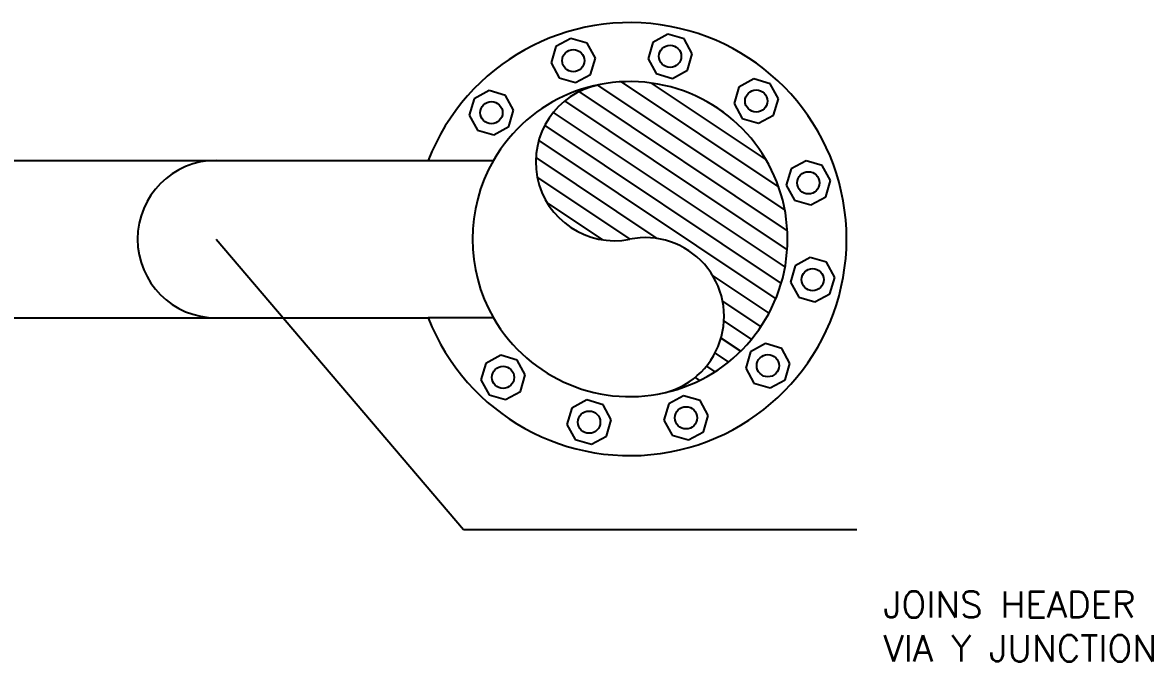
# Model space of a CAD drawing. Header units: inches. Extents: x 51172 to 63334, y -27893 to -10796.
# Drawn here: x 59907 to 60983, y -24880 to -24272 of the extents above; entities that cross this region are included whole.
import ezdxf

# ---------------------------------------------------------------- set-up
doc = ezdxf.new("R2010")
doc.units = ezdxf.units.IN
doc.header["$MEASUREMENT"] = 0
doc.layers.add('M-HVAC-PIPE-TEXT', color=2, linetype='Continuous', lineweight=25)
doc.styles.add('SIMS', font='simplex.shx')
doc.styles.get("Standard").update_dxf_attribs({"font": 'arial.ttf'})
doc.dimstyles.get("Standard").update_dxf_attribs({"dimtxt": 0.18, "dimasz": 0.18, "dimexe": 0.18, "dimexo": 0.0625, "dimgap": 0.09, "dimtad": 0, "dimtih": 1, "dimtoh": 1, "dimdec": 4, "dimzin": 0, "dimdsep": 46, "dimtxsty": 'Standard', "dimcen": 0.09, "dimadec": 0, "dimazin": 0, "dimtfac": 1, "dimtdec": 4, "dimtofl": 0, "dimtmove": 0, "dimatfit": 3, "dimfxl": 1, "dimtolj": 1, "dimtzin": 0, "dimarcsym": 0})

msp = doc.modelspace()

# ---------------------------------------------------------------- hatches: boundary and pattern name
h = msp.add_hatch()
h.set_pattern_fill('ANSI31', color=256, scale=120, angle=-78.75)
h.set_pattern_definition([(326.25, (20363.117, 76602.473), (8.3335535, 12.4720442), [])])
h.paths.add_polyline_path([(60514.4, -24625.3, 1), (60455.9, -24331, 1), (60485.2, -24478.1, -1)])

# ---------------------------------------------------------------- linework, layer by layer
for p, q in [((60521.2, -24282.9), (60506.9, -24290.7)), ((60536.8, -24287.5), (60521.2, -24282.9)), ((60414.7, -24294.7), (60410.1, -24310.3)), ((60428.9, -24287), (60414.7, -24294.7)), ((60444.5, -24291.5), (60428.9, -24287)), ((60452.3, -24305.8), (60444.5, -24291.5)), ((60506.9, -24290.7), (60502.4, -24306.3)), ((60544.5, -24301.7), (60536.8, -24287.5)), ((60447.7, -24321.4), (60452.3, -24305.8)), ((60502.4, -24306.3), (60510.1, -24320.5)), ((60539.9, -24317.3), (60544.5, -24301.7)), ((60410.1, -24310.3), (60417.9, -24324.6)), ((60525.7, -24325.1), (60539.9, -24317.3)), ((60417.9, -24324.6), (60433.4, -24329.1)), ((60433.4, -24329.1), (60447.7, -24321.4)), ((60510.1, -24320.5), (60525.7, -24325.1)), ((60603.1, -24325.5), (60588.9, -24333.3)), ((60618.7, -24330.1), (60603.1, -24325.5)), ((60351, -24336.6), (60336.8, -24344.4)), ((60366.6, -24341.2), (60351, -24336.6)), ((60588.9, -24333.3), (60584.3, -24348.9)), ((60626.5, -24344.4), (60618.7, -24330.1)), ((60336.8, -24344.4), (60332.2, -24360)), ((60374.4, -24355.4), (60366.6, -24341.2)), ((60584.3, -24348.9), (60592.1, -24363.1)), ((60621.9, -24359.9), (60626.5, -24344.4)), ((60332.2, -24360), (60340, -24374.2)), ((60369.8, -24371), (60374.4, -24355.4)), ((60607.6, -24367.7), (60621.9, -24359.9)), ((60355.6, -24378.8), (60369.8, -24371)), ((60592.1, -24363.1), (60607.6, -24367.7)), ((60340, -24374.2), (60355.6, -24378.8)), ((60196.8, -24403.1), (60355.3, -24403.1)), ((60652.8, -24403.4), (60638.5, -24411.2)), ((60668.3, -24408), (60652.8, -24403.4)), ((60638.5, -24411.2), (60633.9, -24426.7)), ((60676.1, -24422.2), (60668.3, -24408)), ((60671.5, -24437.8), (60676.1, -24422.2)), ((60633.9, -24426.7), (60641.7, -24441)), ((60641.7, -24441), (60657.3, -24445.6)), ((60657.3, -24445.6), (60671.5, -24437.8)), ((60656.8, -24495.7), (60642.6, -24503.4)), ((60672.4, -24500.2), (60656.8, -24495.7)), ((60680.2, -24514.5), (60672.4, -24500.2)), ((60642.6, -24503.4), (60638, -24519)), ((60638, -24519), (60645.8, -24533.3)), ((60675.6, -24530.1), (60680.2, -24514.5)), ((60645.8, -24533.3), (60661.3, -24537.8)), ((60661.3, -24537.8), (60675.6, -24530.1)), ((60355.3, -24553.1), (60293, -24553.1)), ((60600, -24585.4), (60595.4, -24600.9)), ((60614.2, -24577.6), (60600, -24585.4)), ((60629.8, -24582.2), (60614.2, -24577.6)), ((60637.5, -24596.4), (60629.8, -24582.2)), ((60347.9, -24596.5), (60343.3, -24612)), ((60362.1, -24588.7), (60347.9, -24596.5)), ((60377.7, -24593.3), (60362.1, -24588.7)), ((60385.5, -24607.5), (60377.7, -24593.3)), ((60633, -24612), (60637.5, -24596.4)), ((60380.9, -24623.1), (60385.5, -24607.5)), ((60595.4, -24600.9), (60603.1, -24615.2)), ((60343.3, -24612), (60351.1, -24626.3)), ((60603.1, -24615.2), (60618.7, -24619.8)), ((60618.7, -24619.8), (60633, -24612)), ((60351.1, -24626.3), (60366.6, -24630.9)), ((60366.6, -24630.9), (60380.9, -24623.1)), ((60536.3, -24627.2), (60522.1, -24635)), ((60551.9, -24631.8), (60536.3, -24627.2)), ((60429.8, -24639.1), (60425.2, -24654.6)), ((60444.1, -24631.3), (60429.8, -24639.1)), ((60459.6, -24635.9), (60444.1, -24631.3)), ((60467.4, -24650.1), (60459.6, -24635.9)), ((60522.1, -24635), (60517.5, -24650.6)), ((60559.7, -24646.1), (60551.9, -24631.8)), ((60462.8, -24665.7), (60467.4, -24650.1)), ((60517.5, -24650.6), (60525.3, -24664.8)), ((60555.1, -24661.6), (60559.7, -24646.1)), ((60425.2, -24654.6), (60433, -24668.9)), ((60540.8, -24669.4), (60555.1, -24661.6)), ((60433, -24668.9), (60448.6, -24673.5)), ((60448.6, -24673.5), (60462.8, -24665.7)), ((60525.3, -24664.8), (60540.8, -24669.4))]:
    msp.add_line(p, q)
at = {"color": 5}
for p, q in [((59438.7, -24403.1), (60293, -24403.1)), ((59438.7, -24553.1), (60293, -24553.1))]:
    msp.add_line(p, q, dxfattribs=at)
for centre in [(60523.4, -24304), (60431.2, -24308.1), (60605.4, -24346.6), (60353.3, -24357.7), (60655, -24424.5), (60659.1, -24516.7), (60616.5, -24598.7), (60364.4, -24609.8), (60538.6, -24648.3), (60446.3, -24652.4)]:
    msp.add_circle(centre, 10.6)
for centre, radius, start, end in [((60485.2, -24478.1), 206.2, 201.3237, 158.6763), ((60485.2, -24478.1), 150, 210, 150), ((60470.5, -24404.6), 75, 101.25, 281.25), ((60485.2, -24478.1), 150, 150, 210), ((60499.8, -24551.7), 75, 281.25, 101.473)]:
    msp.add_arc(centre, radius, start, end)
msp.add_arc((60091.4, -24478.1), 75, 90, 270, dxfattribs=at)

# ---------------------------------------------------------------- texts
at = {"layer": 'M-HVAC-PIPE-TEXT', "color": 3, "insert": (60726.5, -24813.6, -422.2), "char_height": 25, "width": 1638.642, "attachment_point": 1, "style": 'SIMS'}
msp.add_mtext('\\A1;JOINS HEADER \\PVIA Y JUNCTION', dxfattribs=at)

# ---------------------------------------------------------------- leaders
at = {"color": 1}
msp.add_leader([(60091.4, -24478.1), (60326.6, -24754.6), (60701.2, -24754.6)], dimstyle='Standard', override={"dimscale": 1, "dimasz": 0.08, "dimtad": 0, "dimfxl": 0.009}, dxfattribs=at)

doc.saveas('drawing.dxf')
